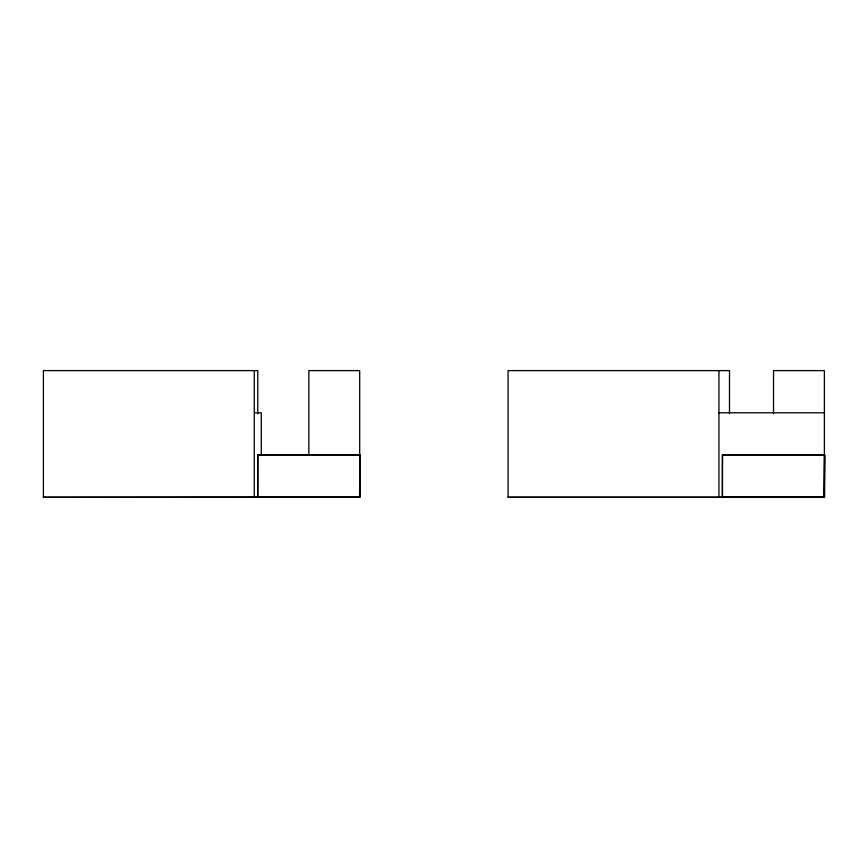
<?xml version="1.0" encoding="UTF-8"?>
<svg xmlns="http://www.w3.org/2000/svg" width="868" height="868" viewBox="0 0 868 868"><rect width="100%" height="100%" fill="white"/><g stroke="black" fill="none" stroke-linecap="round" stroke-linejoin="round"><path stroke-width="1.3" d="M359.591 497.18L359.927 454.962L257.774 454.962L257.677 496.93L359.591 497.18L359.927 454.962L359.927 497.136L43.4 497.136M824.274 497.18L824.6 454.962L722.458 454.962L722.35 496.93L824.274 497.18L824.6 454.962L824.6 497.136L508.073 497.136M254.53 412.788L261.29 412.788L261.29 455.635M718.812 412.788L824.372 412.788M824.372 455.212L722.458 454.962L722.458 497.136M359.699 455.212L257.774 454.962L257.774 497.136M773.529 413.689L773.529 370.614L824.372 370.614L824.372 497.386L508.073 497.386L508.073 370.614L729.489 370.614L729.489 413.689M718.943 370.614L718.943 497.136M359.699 455.407L359.699 370.614L308.845 370.614L308.845 455.407M359.699 497.136L43.4 497.386L43.4 370.614L257.774 370.614L257.774 413.689M254.27 370.614L254.27 497.136"/></g></svg>
